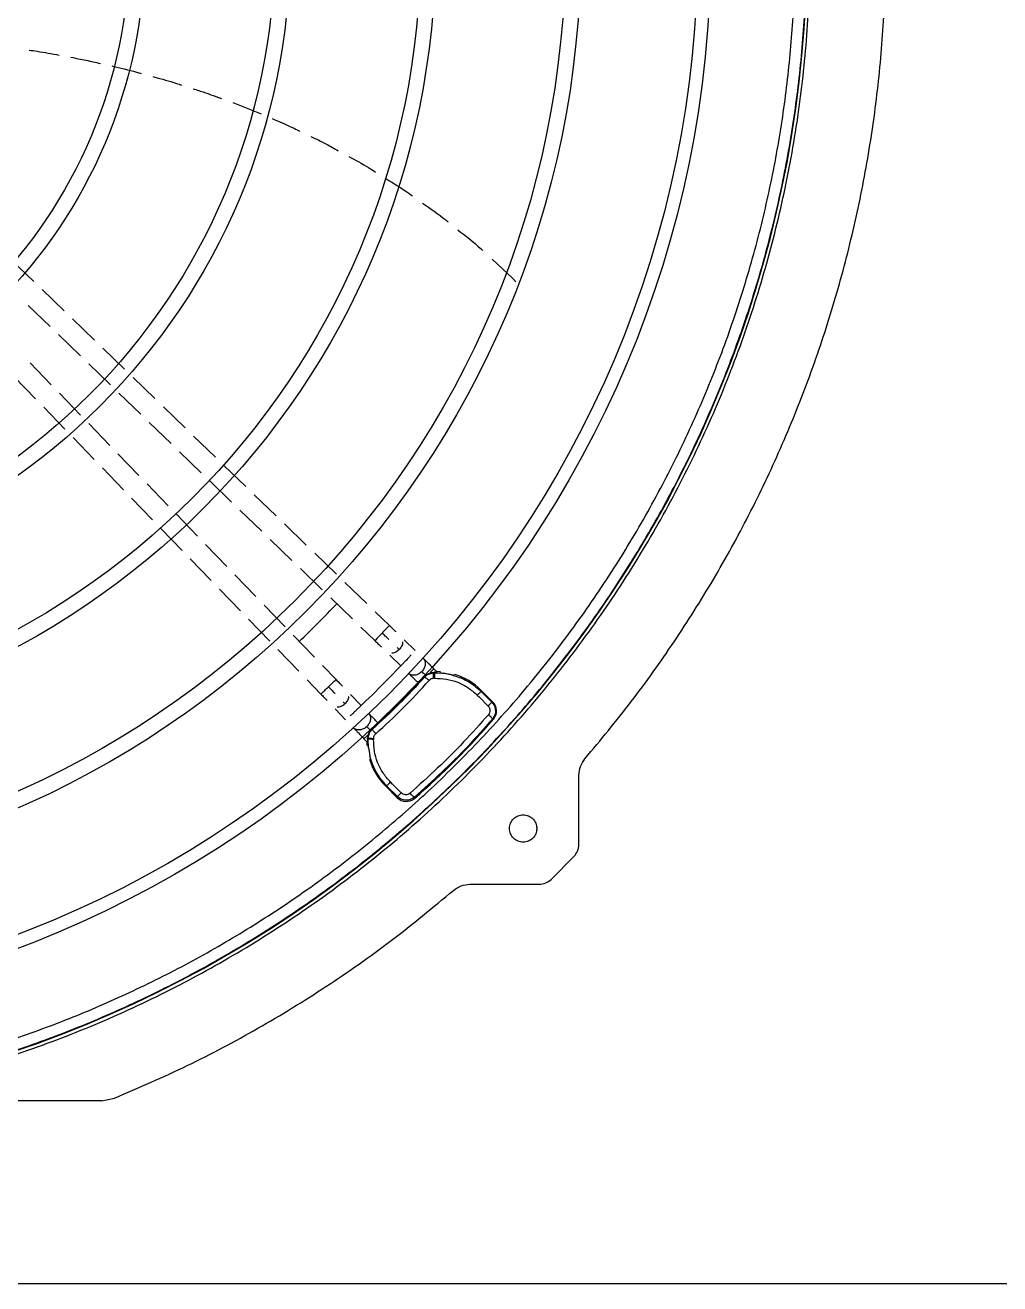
# Model space of a CAD drawing. Extents: x 5 to 331, y -33 to 175.
# Drawn here: x 156.28 to 165.41, y 51.5 to 63.28 of the extents above; entities that cross this region are included whole.
import ezdxf

# ---------------------------------------------------------------- set-up
doc = ezdxf.new("R2010")
doc.units = 0
doc.header["$MEASUREMENT"] = 0
doc.layers.get('0').update_dxf_attribs({"linetype": 'CONTINUOUS'})
doc.layers.add('0 Unit', color=7, linetype='CONTINUOUS')

msp = doc.modelspace()

# ---------------------------------------------------------------- linework, layer by layer
at = {"color": 7, "linetype": 'Continuous', "lineweight": 25}
for p, q in [((158.22581, 62.55273), (158.49078, 62.44764)), ((156.36258, 60.87977), (156.15842, 61.07717)), ((160.65198, 61.08876), (160.84384, 60.91142)), ((160.84384, 60.91142), (160.87415, 60.87633)), ((156.64609, 60.60564), (156.442, 60.80298)), ((156.31123, 60.6556), (156.515, 60.45857)), ((156.92965, 60.33146), (156.72544, 60.52892)), ((156.59417, 60.38202), (156.79848, 60.18448)), ((157.21295, 60.05754), (157.00893, 60.25481)), ((156.52582, 59.91345), (156.32889, 60.11711)), ((156.87702, 60.10854), (157.08088, 59.91142)), ((156.18216, 59.98568), (156.3797, 59.78138)), ((157.49678, 59.7831), (157.2923, 59.98081)), ((156.79984, 59.63005), (156.60286, 59.83377)), ((157.16013, 59.83479), (157.3638, 59.63786)), ((156.45622, 59.70223), (156.6535, 59.4982)), ((157.77959, 59.50965), (157.57637, 59.70615)), ((157.07428, 59.34621), (156.87649, 59.55078)), ((157.4434, 59.5609), (157.64743, 59.36362)), ((156.73022, 59.41886), (156.92765, 59.21467)), ((158.0631, 59.23552), (157.85895, 59.43291)), ((157.34696, 59.0642), (157.15015, 59.26775)), ((157.72693, 59.28675), (157.92997, 59.09042)), ((157.00499, 59.13468), (157.20163, 58.93132)), ((158.34646, 58.96153), (158.14249, 59.15876)), ((158.0092, 59.01381), (158.21358, 58.8162)), ((157.62114, 58.78064), (157.42356, 58.98498)), ((158.6301, 58.68728), (158.4259, 58.88473)), ((157.27849, 58.85182), (157.47534, 58.64824)), ((157.89441, 58.49801), (157.69788, 58.70127)), ((158.29268, 58.73972), (158.49603, 58.5431)), ((157.55203, 58.56892), (157.75022, 58.36395)), ((158.91284, 58.4139), (158.70872, 58.61127)), ((158.16904, 58.21399), (157.97112, 58.41867)), ((158.57561, 58.46615), (158.77969, 58.26882)), ((159.19617, 58.13995), (158.99265, 58.33673)), ((157.82669, 58.28486), (158.02316, 58.08166)), ((158.8585, 58.19262), (159.06254, 57.99533)), ((158.44176, 57.93192), (158.2448, 58.13563)), ((159.47938, 57.86611), (159.27508, 58.06365)), ((158.09989, 58.0023), (158.29785, 57.79757)), ((158.71554, 57.64877), (158.51876, 57.85229)), ((159.14209, 57.91842), (159.34524, 57.72199)), ((158.37395, 57.71887), (158.57141, 57.51465)), ((159.69168, 57.66084), (159.55883, 57.78929)), ((159.42466, 57.6452), (159.5548, 57.51936)), ((158.98966, 57.36527), (158.79202, 57.56968)), ((159.93132, 57.42841), (159.83025, 57.52655)), ((158.64785, 57.43559), (158.84458, 57.23213)), ((159.69607, 57.38245), (159.79844, 57.28306)), ((159.19173, 57.15629), (159.06601, 57.28631)), ((160.14047, 57.22573), (160.10877, 57.25637)), ((158.92163, 57.15244), (159.05021, 57.01946)), ((160.03206, 57.19384), (160.01914, 57.1815)), ((160.01914, 57.1815), (160.01951, 57.17744)), ((160.10324, 57.22231), (160.06897, 57.215)), ((160.07006, 57.20897), (160.10374, 57.21686)), ((160.10324, 57.22231), (160.11246, 57.223)), ((160.10374, 57.21686), (160.10324, 57.22231)), ((160.11301, 57.21716), (160.10374, 57.21686)), ((160.11486, 57.16696), (160.10542, 57.16666)), ((160.11246, 57.223), (160.11301, 57.21716)), ((160.11301, 57.21716), (160.1933, 57.21427)), ((159.42727, 56.9119), (159.32871, 57.01428)), ((160.51354, 57.00917), (160.53363, 56.98908)), ((160.54936, 57.04451), (160.54862, 57.05635)), ((160.54862, 57.05635), (160.66021, 56.94476)), ((160.6496, 56.94434), (160.54936, 57.04451)), ((159.18392, 56.88086), (159.28192, 56.77905)), ((160.53363, 56.98908), (160.61531, 56.90747)), ((160.66021, 56.94476), (160.6496, 56.94433)), ((160.66633, 56.78443), (160.65539, 56.7839)), ((159.49507, 56.6411), (159.48772, 56.60679)), ((159.51625, 56.67803), (159.52859, 56.69095)), ((159.53284, 56.69076), (159.52859, 56.69095)), ((159.45346, 56.60114), (159.48419, 56.56937)), ((159.48701, 56.59756), (159.48772, 56.60679)), ((159.49311, 56.59725), (159.48701, 56.59756)), ((159.48772, 56.60679), (159.49341, 56.60654)), ((159.49341, 56.60654), (159.49311, 56.59725)), ((159.49599, 56.51696), (159.49311, 56.59725)), ((159.49341, 56.60654), (159.50027, 56.63575)), ((159.54373, 56.60497), (159.54342, 56.59553)), ((159.72131, 56.17676), (159.70122, 56.19685)), ((159.80292, 56.09507), (159.72131, 56.17676)), ((161.4652, 55.61082), (161.4652, 56.26044)), ((159.6534, 56.16113), (159.66576, 56.16091)), ((159.76499, 56.04954), (159.6534, 56.16113)), ((159.76593, 56.06066), (159.66576, 56.16091)), ((159.76499, 56.04954), (159.76593, 56.06066)), ((159.92532, 56.04342), (159.92638, 56.05489)), ((161.20574, 55.28614), (161.41908, 55.49948)), ((160.44479, 55.24002), (161.0944, 55.24002)), ((156.99808, 53.21457), (157.11757, 53.23812)), ((156.99808, 53.21457), (154.44137, 53.21457))]:
    msp.add_line(p, q, dxfattribs=at)
at = {"color": 8, "linetype": 'Continuous', "lineweight": 25}
for p, q in [((159.78333, 57.43527), (159.76434, 57.4537)), ((160.27128, 57.20079), (160.29701, 57.19076)), ((160.67098, 56.81145), (160.65539, 56.7839)), ((159.92638, 56.05489), (159.89739, 56.03848))]:
    msp.add_line(p, q, dxfattribs=at)
at = {"color": 8, "linetype": 'Continuous', "lineweight": 25, "flags": 128}
msp.add_lwpolyline([(159.62343, 57.59012), (159.59724, 57.56304), (159.57499, 57.54009), (159.56009, 57.52475), (159.5548, 57.51936), (159.5548, 57.51936)], dxfattribs=at)
for centre, radius in [((152.70247, 64.00259), 9.99706), ((152.70247, 64.00197), 9.87436), ((152.70247, 64.00259), 8.78089), ((152.70247, 64.00197), 8.63615), ((152.70247, 64.00197), 7.41998), ((152.70866, 64.00207), 7.27453), ((152.70247, 64.00197), 6.05846), ((152.70247, 64.00197), 5.9131), ((152.70247, 64.00197), 4.69694), ((152.70247, 64.00197), 4.55158)]:
    msp.add_circle(centre, radius)
at = {"color": 7, "linetype": 'Continuous', "lineweight": 25}
for centre, radius, start, end in [((152.70758, 64.00197), 10.89215, 277.952419, 82.047581), ((152.70432, 64), 8.93423, 313.437539, 316.623841), ((152.70782, 64.00282), 9.76894, 313.118297, 316.88199), ((155.45027, 61.25945), 6.11841, 312.506864, 317.495239), ((155.45013, 61.2596), 6.87283, 310.627711, 319.372428)]:
    msp.add_arc(centre, radius, start, end, dxfattribs=at)
at = {"color": 8, "linetype": 'Continuous', "lineweight": 25}
for centre, radius, start, end in [((155.4389, 61.70976), 6.45294, 315.849598, 316.359274), ((148.13244, 68.48853), 15.83438, 313.946005, 314.301587), ((151.70784, 64.70749), 10.63091, 313.68259, 314.213901)]:
    msp.add_arc(centre, radius, start, end, dxfattribs=at)
at = {"color": 7, "linetype": 'Continuous', "lineweight": 25}
for centre, major_axis, ratio, start_param, end_param in [((160.13131, 56.63798), (-0.01094, 0.5912), 0.99873356, 6.19922493, 6.25533158), ((160.13131, 56.63798), (-0.01094, 0.5912), 0.99873356, 5.47991309, 5.97123283), ((160.57655, 56.86128), (0.11816, 0.00449), 0.99887071, 5.53666029, 7.03005136), ((160.07177, 56.57844), (0.5912, -0.01099), 0.99873837, 3.16909386, 3.23078), ((160.07177, 56.57844), (0.5912, -0.01099), 0.99873837, 3.44852138, 3.94495007), ((159.84847, 56.1332), (0.00447, 0.11816), 0.99886585, 2.39455207, 3.88794044)]:
    msp.add_ellipse(centre, major_axis=major_axis, ratio=ratio, start_param=start_param, end_param=end_param, dxfattribs=at)
for points, knots in [([(144.87718, 56.59055), (145.01971, 56.44482), (145.30685, 56.15123), (145.7717, 55.74005), (146.26428, 55.34952), (146.78556, 54.98473), (147.33358, 54.64755), (147.90631, 54.34094), (148.50111, 54.06742), (149.1146, 53.82937), (149.74377, 53.62854), (150.38529, 53.46632), (151.03555, 53.34377), (151.69084, 53.26146), (152.34755, 53.2195), (153.00224, 53.21758), (153.65079, 53.25497), (154.2898, 53.33045), (154.91608, 53.44239), (155.52741, 53.58911), (156.12131, 53.76859), (156.69861, 53.97971), (157.26301, 54.22321), (157.81772, 54.50111), (158.36257, 54.81477), (158.89437, 55.16398), (159.41036, 55.54841), (159.90709, 55.96707), (160.38126, 56.41849), (160.82937, 56.90039), (161.24872, 57.41062), (161.63675, 57.94662), (161.99116, 58.50541), (162.31006, 59.08376), (162.59199, 59.67836), (162.83597, 60.28589), (163.04116, 60.90227), (163.20744, 61.52386), (163.33513, 62.14712), (163.42498, 62.76936), (163.47795, 63.38753), (163.49537, 64.00197), (163.47795, 64.61641), (163.42498, 65.23457), (163.33513, 65.85681), (163.20745, 66.48007), (163.04117, 67.10167), (162.83598, 67.71805), (162.592, 68.32557), (162.31007, 68.92017), (161.99117, 69.49853), (161.63675, 70.05732), (161.24872, 70.59331), (160.82938, 71.10354), (160.38127, 71.58544), (159.9071, 72.03687), (159.41037, 72.45553), (158.89439, 72.83997), (158.36258, 73.18916), (157.81773, 73.50283), (157.26302, 73.78074), (156.69862, 74.02424), (156.12132, 74.23536), (155.52742, 74.41483), (154.9161, 74.56155), (154.28981, 74.6735), (153.6508, 74.74897), (153.00225, 74.78637), (152.34757, 74.78445), (151.69086, 74.74249), (151.03556, 74.66018), (150.3853, 74.53763), (149.74378, 74.37542), (149.11462, 74.17458), (148.50113, 73.93654), (147.90632, 73.66301), (147.33359, 73.3564), (146.78557, 73.01922), (146.2643, 72.65444), (145.77172, 72.26391), (145.30686, 71.85273), (145.01971, 71.55913), (144.87718, 71.4134)], [0, 0, 0, 0, 0.01189592, 0.02396584, 0.03619649, 0.04857359, 0.06108194, 0.07373471, 0.0864717, 0.09927432, 0.11212355, 0.12500004, 0.13787625, 0.15072533, 0.16352795, 0.17626509, 0.18891813, 0.20142621, 0.21380317, 0.22603385, 0.23810393, 0.25000004, 0.2618959, 0.27396585, 0.28619652, 0.29857361, 0.31108196, 0.32373474, 0.33647171, 0.34927432, 0.36212355, 0.37500004, 0.38787624, 0.40072531, 0.41352793, 0.42626506, 0.4389181, 0.45142619, 0.46380314, 0.47603381, 0.48810388, 0.50000001, 0.51189586, 0.52396581, 0.53619649, 0.54857357, 0.56108191, 0.57373469, 0.58647168, 0.59927428, 0.6121235, 0.62499999, 0.63787621, 0.65072529, 0.66352791, 0.67626502, 0.68891805, 0.70142614, 0.71380312, 0.72603376, 0.73810387, 0.74999998, 0.76189582, 0.77396578, 0.78619645, 0.79857355, 0.81108188, 0.82373468, 0.83647168, 0.84927427, 0.86212351, 0.87499998, 0.88787621, 0.90072531, 0.91352792, 0.92626504, 0.93891808, 0.95142617, 0.96380314, 0.97603381, 0.98810396, 1, 1, 1, 1]), ([(154.18616, 53.21458), (154.40058, 53.24775), (154.82944, 53.31408), (155.46373, 53.46209), (156.08855, 53.64498), (156.7012, 53.86561), (157.29961, 54.12224), (157.8816, 54.41421), (158.44512, 54.74042), (158.98815, 55.09971), (159.50874, 55.4908), (160.00504, 55.91229), (160.47528, 56.36268), (160.91776, 56.84035), (161.33093, 57.34361), (161.71329, 57.87065), (162.06348, 58.41958), (162.38026, 58.98846), (162.66248, 59.57525), (162.90915, 60.17784), (163.11938, 60.7941), (163.29242, 61.42182), (163.42765, 62.05875), (163.52459, 62.70262), (163.58289, 63.35113), (163.60235, 64.00197), (163.58289, 64.65281), (163.52459, 65.30132), (163.42765, 65.94519), (163.29242, 66.58213), (163.11938, 67.20984), (162.90915, 67.8261), (162.66249, 68.42869), (162.38026, 69.01548), (162.06349, 69.58436), (161.71329, 70.1333), (161.33093, 70.66033), (160.91777, 71.16359), (160.47528, 71.64126), (160.00505, 72.09165), (159.50875, 72.51314), (158.98816, 72.90423), (158.44513, 73.26352), (157.88161, 73.58973), (157.29961, 73.88171), (156.70121, 74.13834), (156.08856, 74.35896), (155.46374, 74.54185), (154.82945, 74.68986), (154.40059, 74.7562), (154.18617, 74.78937)], [0, 0, 0, 0, 0.02083334, 0.04166665, 0.06250003, 0.08333335, 0.10416665, 0.125, 0.1458333, 0.16666668, 0.18749997, 0.20833336, 0.22916668, 0.25000001, 0.27083332, 0.29166664, 0.31250001, 0.33333334, 0.35416664, 0.37499996, 0.39583334, 0.41666666, 0.43749998, 0.4583333, 0.47916665, 0.5, 0.5208333, 0.54166664, 0.5625, 0.58333332, 0.60416664, 0.62499998, 0.64583333, 0.66666665, 0.68749999, 0.70833331, 0.72916664, 0.74999997, 0.77083333, 0.79166666, 0.81249999, 0.83333331, 0.85416669, 0.875, 0.89583335, 0.91666666, 0.9375, 0.95833334, 0.97916668, 1, 1, 1, 1]), ([(154.44137, 53.21457), (154.69423, 53.26062), (155.19994, 53.35271), (155.94378, 53.55821), (156.67211, 53.81182), (157.38053, 54.11717), (158.06573, 54.47142), (158.72422, 54.87317), (159.35277, 55.32031), (159.94823, 55.81067), (160.50764, 56.34177), (161.02822, 56.91099), (161.50738, 57.51549), (161.94273, 58.15226), (162.33211, 58.81814), (162.67359, 59.50981), (162.96545, 60.22384), (163.20626, 60.95666), (163.3948, 61.70463), (163.53015, 62.46404), (163.61163, 63.23109), (163.63884, 64.00198), (163.61163, 64.77288), (163.53015, 65.53993), (163.3948, 66.29934), (163.20625, 67.04731), (162.96544, 67.78013), (162.67358, 68.49415), (162.33211, 69.18582), (161.94272, 69.8517), (161.50737, 70.48848), (161.02821, 71.09298), (160.50763, 71.66219), (159.94821, 72.1933), (159.35276, 72.68365), (158.72421, 73.13079), (158.06571, 73.53254), (157.38052, 73.88679), (156.6721, 74.19213), (155.94376, 74.44574), (155.19993, 74.65125), (154.69421, 74.74333), (154.44135, 74.78938)], [0, 0, 0, 0, 0.02500002, 0.05000002, 0.07500002, 0.10000003, 0.12499999, 0.15000004, 0.17499999, 0.20000003, 0.22500003, 0.25, 0.27500001, 0.30000002, 0.325, 0.35000002, 0.375, 0.4, 0.42500002, 0.45000001, 0.47500003, 0.50000003, 0.52499999, 0.55000001, 0.57500001, 0.6, 0.62500003, 0.65, 0.67500002, 0.70000003, 0.72500002, 0.75000002, 0.77499999, 0.80000001, 0.825, 0.85000003, 0.87500003, 0.89999998, 0.92500001, 0.95, 0.975, 1, 1, 1, 1]), ([(161.52234, 56.41447), (161.66911, 56.59108), (161.96264, 56.94429), (162.36221, 57.50598), (162.73015, 58.08851), (163.06235, 58.69228), (163.35842, 59.31452), (163.6171, 59.95322), (163.83756, 60.6061), (164.01898, 61.27089), (164.16076, 61.94524), (164.26238, 62.6268), (164.3235, 63.31318), (164.34389, 64.00197), (164.3235, 64.69077), (164.26238, 65.37715), (164.16076, 66.05871), (164.01898, 66.73306), (163.83755, 67.39785), (163.61711, 68.05073), (163.35842, 68.68943), (163.06235, 69.31167), (162.73015, 69.91544), (162.36221, 70.49797), (161.96264, 71.05965), (161.66911, 71.41287), (161.52234, 71.58948)], [0, 0, 0, 0, 0.04166672, 0.08333338, 0.12500007, 0.16666672, 0.20833335, 0.25000008, 0.29166671, 0.33333336, 0.37500001, 0.41666672, 0.45833338, 0.50000004, 0.54166669, 0.58333335, 0.62499999, 0.66666668, 0.70833333, 0.74999999, 0.79166669, 0.83333335, 0.87499997, 0.91666669, 0.95833332, 1, 1, 1, 1]), ([(156.31997, 63.04434), (156.34495, 63.0407), (156.43661, 63.02735), (156.53205, 63.01011), (156.60148, 62.99756)], [0, 0, 0, 0, 0.27254447, 1, 1, 1, 1]), ([(156.70877, 62.97709), (156.75657, 62.96803), (156.84815, 62.95067), (156.94181, 62.92947), (156.98658, 62.91933)], [0, 0, 0, 0, 0.52187415, 1, 1, 1, 1]), ([(157.09416, 62.89531), (157.17115, 62.87711), (157.2627, 62.85547), (157.35445, 62.8303), (157.36906, 62.8263)], [0, 0, 0, 0, 0.84086718, 1, 1, 1, 1]), ([(157.4758, 62.79723), (157.48962, 62.79349), (157.57263, 62.77099), (157.66387, 62.74428), (157.74053, 62.7193), (157.74867, 62.71665)], [0, 0, 0, 0, 0.15146226, 0.90989289, 1, 1, 1, 1]), ([(157.85346, 62.68263), (157.88934, 62.67122), (157.97936, 62.64258), (158.068, 62.60998), (158.1213, 62.59038)], [0, 0, 0, 0, 0.39868758, 1, 1, 1, 1]), ([(158.59296, 62.4033), (158.66238, 62.37399), (158.75064, 62.33673), (158.83628, 62.29424), (158.85457, 62.28517)], [0, 0, 0, 0, 0.78644981, 1, 1, 1, 1]), ([(158.95581, 62.23549), (159.005, 62.21222), (159.09222, 62.17094), (159.17588, 62.12328), (159.21237, 62.10249)], [0, 0, 0, 0, 0.56385914, 1, 1, 1, 1]), ([(159.31146, 62.04747), (159.37397, 62.01452), (159.45973, 61.96931), (159.54086, 61.91678), (159.56286, 61.90254)], [0, 0, 0, 0, 0.72879103, 1, 1, 1, 1]), ([(159.65926, 61.84123), (159.73154, 61.79781), (159.81609, 61.74702), (159.89541, 61.68909), (159.90692, 61.68068)], [0, 0, 0, 0, 0.854826, 1, 1, 1, 1]), ([(160.00067, 61.61283), (160.07481, 61.56217), (160.15672, 61.50618), (160.23289, 61.44342), (160.24012, 61.43746)], [0, 0, 0, 0, 0.9049803, 1, 1, 1, 1]), ([(160.33088, 61.36309), (160.40402, 61.30641), (160.48396, 61.24445), (160.55758, 61.17605), (160.56384, 61.17023)], [0, 0, 0, 0, 0.91495243, 1, 1, 1, 1]), ([(159.68711, 57.52853), (159.67545, 57.5398), (159.65462, 57.55996), (159.63297, 57.5809), (159.62343, 57.59012)], [0, 0, 0, 0, 0.55959472, 1, 1, 1, 1]), ([(159.75151, 57.60293), (159.75082, 57.60361), (159.74188, 57.61227), (159.72141, 57.63208), (159.70156, 57.65128), (159.69163, 57.66088)], [0, 0, 0, 0, 0.04042727, 0.52004872, 1, 1, 1, 1]), ([(159.5548, 57.51936), (159.56472, 57.50977), (159.58454, 57.4906), (159.60576, 57.47007), (159.61539, 57.46073), (159.61684, 57.45933)], [0, 0, 0, 0, 0.45955348, 0.91864064, 1, 1, 1, 1]), ([(159.86714, 57.3539), (159.86133, 57.34808), (159.85111, 57.33787), (159.84239, 57.32938), (159.83863, 57.32572)], [0, 0, 0, 0, 0.56927563, 1, 1, 1, 1]), ([(159.89513, 57.38658), (159.89157, 57.3823), (159.88322, 57.37227), (159.87299, 57.36058), (159.86714, 57.3539)], [0, 0, 0, 0, 0.42766619, 1, 1, 1, 1]), ([(160.10877, 57.25637), (160.09879, 57.26603), (160.07882, 57.28534), (160.05066, 57.3126), (160.02532, 57.33715), (160.01253, 57.34956), (160.00613, 57.35577)], [0, 0, 0, 0, 0.25017208, 0.50011475, 0.74998553, 1, 1, 1, 1]), ([(160.03206, 57.19384), (160.02385, 57.20179), (160.00918, 57.21599), (159.99924, 57.22563), (159.99487, 57.22987)], [0, 0, 0, 0, 0.55979484, 1, 1, 1, 1]), ([(159.25273, 57.09315), (159.25104, 57.0949), (159.24142, 57.10486), (159.22056, 57.12646), (159.20134, 57.14635), (159.19173, 57.15629)], [0, 0, 0, 0, 0.09629337, 0.54799298, 1, 1, 1, 1]), ([(160.01951, 57.17744), (159.94205, 57.09269), (159.78711, 56.92321), (159.61759, 56.76824), (159.53284, 56.69076)], [0, 0, 0, 0, 0.50000174, 1, 1, 1, 1]), ([(159.5638, 56.64775), (159.65072, 56.72713), (159.82456, 56.88589), (159.98328, 57.05969), (160.06265, 57.14659)], [0, 0, 0, 0, 0.49999826, 1, 1, 1, 1]), ([(159.86899, 57.21455), (159.87496, 57.20876), (159.88689, 57.19718), (159.91023, 57.17457), (159.93616, 57.14946), (159.95473, 57.13149), (159.96402, 57.12251)], [0, 0, 0, 0, 0.25012281, 0.50000057, 0.74998294, 1, 1, 1, 1]), ([(159.96289, 57.12459), (159.96299, 57.12443), (159.96325, 57.12404), (159.9679, 57.12804), (159.9762, 57.13598), (159.98833, 57.14832), (160.00297, 57.16378), (160.01377, 57.1756), (160.01914, 57.1815)], [0, 0, 0, 0, 0.11173622, 0.27354644, 0.4507769, 0.63775233, 0.81954481, 1, 1, 1, 1]), ([(160.06265, 57.14659), (160.05755, 57.15093), (160.04702, 57.15989), (160.03322, 57.17038), (160.02301, 57.17706), (160.02065, 57.17731), (160.01951, 57.17744)], [0, 0, 0, 0, 0.24189375, 0.50003536, 0.75816415, 1, 1, 1, 1]), ([(160.03206, 57.19384), (160.03758, 57.19801), (160.04935, 57.2069), (160.06217, 57.21219), (160.06897, 57.215)], [0, 0, 0, 0, 0.46912734, 1, 1, 1, 1]), ([(160.10542, 57.16666), (160.1014, 57.1663), (160.09332, 57.16556), (160.08184, 57.16127), (160.07121, 57.15518), (160.06549, 57.14944), (160.06265, 57.14659)], [0, 0, 0, 0, 0.24780677, 0.49940517, 0.75117, 1, 1, 1, 1]), ([(160.10542, 57.16666), (160.10521, 57.17324), (160.10479, 57.1864), (160.10425, 57.20242), (160.10386, 57.21382), (160.10378, 57.21585), (160.10374, 57.21686)], [0, 0, 0, 0, 0.25000515, 0.50000345, 0.75000652, 1, 1, 1, 1]), ([(160.13952, 57.22634), (160.13968, 57.22628), (160.14046, 57.22596), (160.13861, 57.22542), (160.13193, 57.22447), (160.12049, 57.22361), (160.11246, 57.223)], [0, 0, 0, 0, 0.05444134, 0.26679283, 0.48473064, 1, 1, 1, 1]), ([(160.11301, 57.21716), (160.11307, 57.21615), (160.11318, 57.21412), (160.11361, 57.20272), (160.11418, 57.1867), (160.11463, 57.17354), (160.11486, 57.16696)], [0, 0, 0, 0, 0.25000525, 0.49999534, 0.74999478, 1, 1, 1, 1]), ([(160.11486, 57.16696), (160.15167, 57.16598), (160.22529, 57.16402), (160.33176, 57.13246), (160.431, 57.08261), (160.48602, 57.03365), (160.51354, 57.00917)], [0, 0, 0, 0, 0.24999331, 0.49999248, 0.74999467, 1, 1, 1, 1]), ([(160.16781, 57.21858), (160.16814, 57.2183), (160.16879, 57.21775), (160.17647, 57.21654), (160.18531, 57.21536), (160.19152, 57.21451), (160.1933, 57.21427)], [0, 0, 0, 0, 0.28746918, 0.57419112, 0.87831567, 1, 1, 1, 1]), ([(160.27128, 57.20079), (160.26586, 57.20175), (160.2546, 57.20375), (160.24123, 57.20568), (160.22705, 57.20806), (160.21223, 57.211), (160.19957, 57.21319), (160.1933, 57.21427)], [0, 0, 0, 0, 0.22403676, 0.4664933, 0.48175145, 0.7432779, 1, 1, 1, 1]), ([(160.27128, 57.20079), (160.27626, 57.19974), (160.28625, 57.19763), (160.29451, 57.19605), (160.29574, 57.19623), (160.29624, 57.19631)], [0, 0, 0, 0, 0.37193442, 0.74511645, 1, 1, 1, 1]), ([(160.29701, 57.19076), (160.33852, 57.17732), (160.4328, 57.14679), (160.50753, 57.08121), (160.54936, 57.04451)], [0, 0, 0, 0, 0.44028918, 1, 1, 1, 1]), ([(159.05021, 57.01946), (159.05979, 57.00955), (159.07893, 56.98975), (159.09847, 56.96951), (159.1069, 56.96078), (159.10738, 56.96029)], [0, 0, 0, 0, 0.48577429, 0.97107325, 1, 1, 1, 1]), ([(159.12119, 57.08787), (159.13292, 57.07573), (159.15387, 57.05406), (159.17393, 57.0333), (159.18275, 57.02417)], [0, 0, 0, 0, 0.56004536, 1, 1, 1, 1]), ([(160.54936, 57.04451), (160.54868, 57.04388), (160.54732, 57.04264), (160.5392, 57.03466), (160.5277, 57.02329), (160.51826, 57.01388), (160.51354, 57.00917)], [0, 0, 0, 0, 0.25000529, 0.50000003, 0.750004, 1, 1, 1, 1]), ([(160.6496, 56.94434), (160.64911, 56.94353), (160.64811, 56.94193), (160.64046, 56.93348), (160.62933, 56.92174), (160.61999, 56.91223), (160.61531, 56.90747)], [0, 0, 0, 0, 0.25000323, 0.49999178, 0.74999887, 1, 1, 1, 1]), ([(160.61531, 56.90747), (160.61598, 56.90678), (160.61859, 56.9041), (160.62319, 56.89816), (160.62995, 56.88588), (160.63419, 56.86735), (160.63083, 56.84456), (160.62234, 56.83225), (160.61808, 56.82607)], [0, 0, 0, 0, 0.03219134, 0.12542244, 0.25076508, 0.49987172, 0.74928494, 1, 1, 1, 1]), ([(160.6496, 56.94433), (160.6589, 56.93281), (160.67753, 56.9097), (160.68584, 56.86645), (160.68357, 56.83162), (160.67358, 56.81562), (160.67098, 56.81145)], [0, 0, 0, 0, 0.30374926, 0.60898835, 0.89811812, 1, 1, 1, 1]), ([(159.35681, 56.84356), (159.35012, 56.83771), (159.33843, 56.82748), (159.32839, 56.81911), (159.32409, 56.81554)], [0, 0, 0, 0, 0.57226523, 1, 1, 1, 1]), ([(159.38496, 56.87204), (159.38129, 56.86828), (159.37282, 56.85957), (159.36261, 56.84936), (159.35681, 56.84356)], [0, 0, 0, 0, 0.43208924, 1, 1, 1, 1]), ([(159.58738, 56.74584), (159.57842, 56.75511), (159.5605, 56.77365), (159.5355, 56.79954), (159.51301, 56.82285), (159.50153, 56.83477), (159.49578, 56.84073)], [0, 0, 0, 0, 0.25014044, 0.50015301, 0.74999641, 1, 1, 1, 1]), ([(160.61808, 56.82607), (160.54173, 56.74041), (160.38852, 56.56849), (160.14234, 56.32234), (159.9702, 56.16888), (159.88433, 56.09232)], [0, 0, 0, 0, 0.33231799, 0.66694553, 1, 1, 1, 1]), ([(160.65539, 56.7839), (160.57929, 56.69862), (160.42697, 56.52792), (160.18243, 56.28338), (160.01168, 56.131), (159.92638, 56.05489)], [0, 0, 0, 0, 0.33313451, 0.66686549, 1, 1, 1, 1]), ([(160.65539, 56.7839), (160.65525, 56.78522), (160.65497, 56.78797), (160.64682, 56.79826), (160.63403, 56.81165), (160.62327, 56.82138), (160.61808, 56.82607)], [0, 0, 0, 0, 0.24107498, 0.49981908, 0.7586658, 1, 1, 1, 1]), ([(159.35396, 56.70422), (159.36017, 56.69777), (159.3726, 56.68487), (159.39718, 56.6594), (159.42448, 56.63113), (159.44383, 56.61111), (159.45351, 56.6011)], [0, 0, 0, 0, 0.25012618, 0.50004555, 0.74994553, 1, 1, 1, 1]), ([(159.48029, 56.71529), (159.48585, 56.70952), (159.4958, 56.69919), (159.50999, 56.68452), (159.51625, 56.67803)], [0, 0, 0, 0, 0.55832762, 1, 1, 1, 1]), ([(159.49507, 56.6411), (159.49788, 56.64791), (159.50319, 56.66073), (159.51208, 56.67251), (159.51625, 56.67803)], [0, 0, 0, 0, 0.53088575, 1, 1, 1, 1]), ([(159.52859, 56.69095), (159.53448, 56.69632), (159.5463, 56.7071), (159.56157, 56.72158), (159.57393, 56.7337), (159.58213, 56.74227), (159.58608, 56.74689), (159.58544, 56.74691), (159.58523, 56.74692)], [0, 0, 0, 0, 0.18091213, 0.36316203, 0.5452202, 0.72826249, 0.90957077, 1, 1, 1, 1]), ([(159.53284, 56.69076), (159.53297, 56.68963), (159.53325, 56.6873), (159.53997, 56.67713), (159.55049, 56.66337), (159.55946, 56.65284), (159.5638, 56.64775)], [0, 0, 0, 0, 0.24185407, 0.49998639, 0.75812741, 1, 1, 1, 1]), ([(159.54373, 56.60497), (159.54409, 56.60898), (159.54483, 56.61707), (159.54912, 56.62855), (159.55521, 56.63918), (159.56095, 56.6449), (159.5638, 56.64775)], [0, 0, 0, 0, 0.24784927, 0.4994389, 0.75119496, 1, 1, 1, 1]), ([(159.48701, 56.59756), (159.48638, 56.5895), (159.48549, 56.57805), (159.4845, 56.5713), (159.48392, 56.56943), (159.48359, 56.57021), (159.48351, 56.57038)], [0, 0, 0, 0, 0.51288806, 0.7297074, 0.94127034, 1, 1, 1, 1]), ([(159.49599, 56.51696), (159.49529, 56.52212), (159.494, 56.53162), (159.49257, 56.54104), (159.49192, 56.54191), (159.49159, 56.54236)], [0, 0, 0, 0, 0.36681539, 0.67605272, 1, 1, 1, 1]), ([(159.54342, 56.59553), (159.53683, 56.59575), (159.52367, 56.59619), (159.50762, 56.59673), (159.49619, 56.59712), (159.49414, 56.5972), (159.49311, 56.59725)], [0, 0, 0, 0, 0.24999916, 0.4999941, 0.75000687, 1, 1, 1, 1]), ([(159.49341, 56.60654), (159.49444, 56.60651), (159.49649, 56.60645), (159.50793, 56.6061), (159.52398, 56.60559), (159.53714, 56.60518), (159.54373, 56.60497)], [0, 0, 0, 0, 0.25000933, 0.50000468, 0.75001273, 1, 1, 1, 1]), ([(159.70122, 56.19685), (159.67674, 56.22436), (159.62778, 56.27939), (159.57792, 56.37862), (159.54635, 56.48509), (159.5444, 56.55872), (159.54342, 56.59553)], [0, 0, 0, 0, 0.2500021, 0.49999957, 0.75000041, 1, 1, 1, 1]), ([(159.496, 56.51696), (159.49709, 56.5107), (159.49929, 56.49805), (159.50224, 56.48323), (159.50362, 56.47495), (159.50421, 56.47141), (159.50527, 56.4648), (159.50701, 56.45292), (159.50852, 56.4444), (159.50948, 56.43899)], [0, 0, 0, 0, 0.25661028, 0.51806095, 0.53325305, 0.55987764, 0.6474537, 0.77620281, 1, 1, 1, 1]), ([(159.66576, 56.16091), (159.62937, 56.20291), (159.55825, 56.28499), (159.52547, 56.38846), (159.50947, 56.43899)], [0, 0, 0, 0, 0.51171563, 1, 1, 1, 1]), ([(159.51386, 56.41393), (159.51393, 56.41472), (159.51408, 56.41631), (159.51231, 56.42543), (159.51042, 56.43444), (159.50947, 56.43899)], [0, 0, 0, 0, 0.33193936, 0.66326982, 1, 1, 1, 1]), ([(161.4652, 56.26044), (161.46781, 56.28867), (161.47303, 56.34515), (161.5059, 56.39136), (161.52234, 56.41447)], [0, 0, 0, 0, 0.49999891, 1, 1, 1, 1]), ([(159.66576, 56.16091), (159.6664, 56.16161), (159.66768, 56.16299), (159.67569, 56.17115), (159.68709, 56.18267), (159.69651, 56.19212), (159.70122, 56.19685)], [0, 0, 0, 0, 0.25000204, 0.49999766, 0.75003259, 1, 1, 1, 1]), ([(159.76593, 56.06066), (159.76675, 56.06117), (159.76838, 56.0622), (159.77687, 56.06989), (159.78863, 56.08104), (159.79816, 56.0904), (159.80292, 56.09507)], [0, 0, 0, 0, 0.24999913, 0.50000179, 0.74999083, 1, 1, 1, 1]), ([(159.89739, 56.03848), (159.89368, 56.03619), (159.87812, 56.02655), (159.8438, 56.02447), (159.80057, 56.03272), (159.77746, 56.05136), (159.76593, 56.06066)], [0, 0, 0, 0, 0.09153636, 0.38398445, 0.69274822, 1, 1, 1, 1]), ([(159.88433, 56.09232), (159.87816, 56.08806), (159.86584, 56.07956), (159.84302, 56.07619), (159.82182, 56.08106), (159.80896, 56.08921), (159.80361, 56.0944), (159.80292, 56.09507)], [0, 0, 0, 0, 0.25092605, 0.50051545, 0.74980489, 0.96748966, 1, 1, 1, 1]), ([(159.92638, 56.05489), (159.92507, 56.05504), (159.92235, 56.05535), (159.9121, 56.06355), (159.89874, 56.07637), (159.88902, 56.08713), (159.88433, 56.09232)], [0, 0, 0, 0, 0.24124631, 0.50005604, 0.75884618, 1, 1, 1, 1]), ([(160.81542, 55.76168), (160.81735, 55.77844), (160.8212, 55.81198), (160.85083, 55.85463), (160.89318, 55.88313), (160.94355, 55.89314), (160.99391, 55.88313), (161.03626, 55.85463), (161.06589, 55.81198), (161.06974, 55.77845), (161.07167, 55.76168)], [0, 0, 0, 0, 0.12499913, 0.24999634, 0.37500168, 0.50000081, 0.62499994, 0.7500004, 0.87500087, 1, 1, 1, 1]), ([(160.94277, 55.8898), (160.95955, 55.88787), (160.99313, 55.88402), (161.03548, 55.85439), (161.06511, 55.81204), (161.06896, 55.77846), (161.07089, 55.76168)], [0, 0, 0, 0, 0.24999867, 0.5, 0.75000133, 1, 1, 1, 1]), ([(161.07167, 55.76168), (161.06974, 55.74491), (161.06589, 55.71137), (161.03626, 55.66872), (160.99391, 55.64022), (160.94355, 55.63021), (160.89318, 55.64022), (160.85083, 55.66872), (160.8212, 55.71137), (160.81735, 55.74491), (160.81542, 55.76168)], [0, 0, 0, 0, 0.12500398, 0.25000353, 0.37499983, 0.49999919, 0.62499856, 0.74999973, 0.87499602, 1, 1, 1, 1]), ([(161.07089, 55.76168), (161.06896, 55.74489), (161.06511, 55.71131), (161.03548, 55.66896), (160.99313, 55.63933), (160.95955, 55.63548), (160.94277, 55.63355)], [0, 0, 0, 0, 0.25000835, 0.50000787, 0.75000087, 1, 1, 1, 1]), ([(161.41908, 55.49948), (161.43223, 55.51577), (161.45854, 55.54836), (161.46298, 55.59), (161.4652, 55.61082)], [0, 0, 0, 0, 0.49999369, 1, 1, 1, 1]), ([(160.29075, 55.18288), (160.31386, 55.19931), (160.36007, 55.23219), (160.41655, 55.23741), (160.44479, 55.24002)], [0, 0, 0, 0, 0.49999898, 1, 1, 1, 1]), ([(161.0944, 55.24002), (161.11522, 55.24224), (161.15686, 55.24668), (161.18945, 55.27299), (161.20574, 55.28614)], [0, 0, 0, 0, 0.50001348, 1, 1, 1, 1]), ([(157.11757, 53.23812), (157.34636, 53.33696), (157.80393, 53.53464), (158.4645, 53.88608), (159.10201, 54.27679), (159.715, 54.70588), (160.09883, 55.02388), (160.29075, 55.18288)], [0, 0, 0, 0, 0.1999999, 0.39999985, 0.59999953, 0.79999972, 1, 1, 1, 1])]:
    msp.add_open_spline(points, degree=3, knots=knots, dxfattribs=at)
at = {"color": 8, "linetype": 'Continuous', "lineweight": 25}
for points, knots in [([(159.69161, 57.66086), (159.69062, 57.6598), (159.68862, 57.65767), (159.67288, 57.64132), (159.65032, 57.61794), (159.6324, 57.59939), (159.62343, 57.59012)], [0, 0, 0, 0, 0.24927352, 0.49951688, 0.74976125, 1, 1, 1, 1]), ([(159.81413, 57.50847), (159.81447, 57.50616), (159.81639, 57.49285), (159.80695, 57.46535), (159.7912, 57.4453), (159.78333, 57.43527)], [0, 0, 0, 0, 0.09475033, 0.54737631, 1, 1, 1, 1]), ([(159.78333, 57.43527), (159.77358, 57.42711), (159.75409, 57.41078), (159.72805, 57.40042), (159.71574, 57.4016), (159.71453, 57.40172)], [0, 0, 0, 0, 0.47424461, 0.9484622, 1, 1, 1, 1]), ([(160.00608, 57.35575), (160.01252, 57.34749), (160.02544, 57.33092), (160.02854, 57.29635), (160.01918, 57.26018), (160.00297, 57.23997), (159.99487, 57.22987)], [0, 0, 0, 0, 0.24876931, 0.49917828, 0.74958665, 1, 1, 1, 1]), ([(159.99487, 57.22987), (159.98507, 57.22146), (159.96548, 57.20463), (159.92915, 57.19362), (159.89615, 57.19709), (159.87462, 57.20559), (159.86907, 57.21452), (159.86903, 57.21458)], [0, 0, 0, 0, 0.24958696, 0.49917855, 0.74877366, 0.99836904, 1, 1, 1, 1]), ([(160.01951, 57.17744), (160.02543, 57.18315), (160.0371, 57.19445), (160.0544, 57.20603), (160.06621, 57.20825), (160.07006, 57.20897)], [0, 0, 0, 0, 0.40859397, 0.80714936, 1, 1, 1, 1]), ([(159.30937, 56.9955), (159.30946, 56.99462), (159.31057, 56.98264), (159.30023, 56.95695), (159.28393, 56.93747), (159.27578, 56.92772)], [0, 0, 0, 0, 0.03813491, 0.51905637, 1, 1, 1, 1]), ([(159.27578, 56.92772), (159.26575, 56.91984), (159.2457, 56.90407), (159.2179, 56.89461), (159.20431, 56.89659), (159.20174, 56.89696)], [0, 0, 0, 0, 0.4477343, 0.89548805, 1, 1, 1, 1]), ([(159.25717, 56.94705), (159.2575, 56.9467), (159.26478, 56.93915), (159.27041, 56.9333), (159.27578, 56.92773)], [0, 0, 0, 0, 0.04601476, 1, 1, 1, 1]), ([(159.49574, 56.84071), (159.50189, 56.83224), (159.51424, 56.81525), (159.51618, 56.7806), (159.50561, 56.74476), (159.48873, 56.72512), (159.48029, 56.71529)], [0, 0, 0, 0, 0.24872936, 0.49915523, 0.74957319, 1, 1, 1, 1]), ([(159.48029, 56.71529), (159.47022, 56.70721), (159.45007, 56.69105), (159.4134, 56.68127), (159.38047, 56.68584), (159.35939, 56.69511), (159.35404, 56.70418), (159.35401, 56.70424)], [0, 0, 0, 0, 0.24958277, 0.49916059, 0.74873387, 0.99830892, 1, 1, 1, 1]), ([(159.45378, 56.60136), (159.4537, 56.60128), (159.45319, 56.60078), (159.45561, 56.60308), (159.46111, 56.60835), (159.46997, 56.61689), (159.48129, 56.62779), (159.49048, 56.63666), (159.49507, 56.6411)], [0, 0, 0, 0, 0.0377934, 0.23023493, 0.4226848, 0.61511494, 0.80756027, 1, 1, 1, 1]), ([(159.50027, 56.63575), (159.50124, 56.64119), (159.50363, 56.65457), (159.51581, 56.67325), (159.52711, 56.68487), (159.53284, 56.69076)], [0, 0, 0, 0, 0.25259076, 0.6209896, 1, 1, 1, 1])]:
    msp.add_open_spline(points, degree=3, knots=knots, dxfattribs=at)
at = {"layer": '0 Unit'}
msp.add_line((197.13053, 51.50197), (78.06803, 51.50197), dxfattribs=at)

doc.saveas('drawing.dxf')
